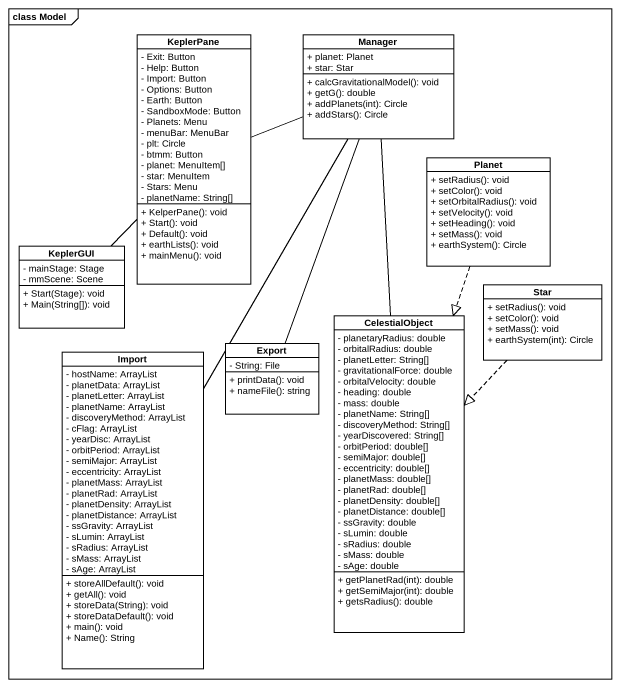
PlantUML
@startuml
mainframe class Model
hide circle
hide empty members
skinparam classAttributeIconSize 0
class KeplerPane {
  - Exit: Button
  - Help: Button
  - Import: Button
  - Options: Button
  - Earth: Button
  - SandboxMode: Button
  - Planets: Menu
  - menuBar: MenuBar
  - plt: Circle
  - btmm: Button
  - planet: MenuItem[]
  - star: MenuItem
  - Stars: Menu
  - planetName: String[]
  + KelperPane(): void
  + Start(): void
  + Default(): void
  + earthLists(): void
  + mainMenu(): void
}
class Manager {
  + planet: Planet
  + star: Star
  + calcGravitationalModel(): void
  + getG(): double
  + addPlanets(int): Circle
  + addStars(): Circle
}
class Planet {
  + setRadius(): void
  + setColor(): void
  + setOrbitalRadius(): void
  + setVelocity(): void
  + setHeading(): void
  + setMass(): void
  + earthSystem(): Circle
}
class KeplerGUI {
  - mainStage: Stage
  - mmScene: Scene
  + Start(Stage): void
  + Main(String[]): void
}
class Star {
  + setRadius(): void
  + setColor(): void
  + setMass(): void
  + earthSystem(int): Circle
}
class Export {
  - String: File
  + printData(): void
  + nameFile(): string
}
class CelestialObject {
  - planetaryRadius: double
  - orbitalRadius: double
  - planetLetter: String[]
  - gravitationalForce: double
  - orbitalVelocity: double
  - heading: double
  - mass: double
  - planetName: String[]
  - discoveryMethod: String[]
  - yearDiscovered: String[]
  - orbitPeriod: double[]
  - semiMajor: double[]
  - eccentricity: double[]
  - planetMass: double[]
  - planetRad: double[]
  - planetDensity: double[]
  - planetDistance: double[]
  - ssGravity: double
  - sLumin: double
  - sRadius: double
  - sMass: double
  - sAge: double
  + getPlanetRad(int): double
  + getSemiMajor(int): double
  + getsRadius(): double
}
class Import {
  - hostName: ArrayList
  - planetData: ArrayList
  - planetLetter: ArrayList
  - planetName: ArrayList
  - discoveryMethod: ArrayList
  - cFlag: ArrayList
  - yearDisc: ArrayList
  - orbitPeriod: ArrayList
  - semiMajor: ArrayList
  - eccentricity: ArrayList
  - planetMass: ArrayList
  - planetRad: ArrayList
  - planetDensity: ArrayList
  - planetDistance: ArrayList
  - ssGravity: ArrayList
  - sLumin: ArrayList
  - sRadius: ArrayList
  - sMass: ArrayList
  - sAge: ArrayList
  + storeAllDefault(): void
  + getAll(): void
  + storeData(String): void
  + storeDataDefault(): void
  + main(): void
  + Name(): String
}
KeplerPane -- KeplerGUI
Manager -left- KeplerPane
Planet ..|> CelestialObject
Star ..|> CelestialObject
Export -up- Manager
CelestialObject -up- Manager
Import -up- Manager
@enduml
